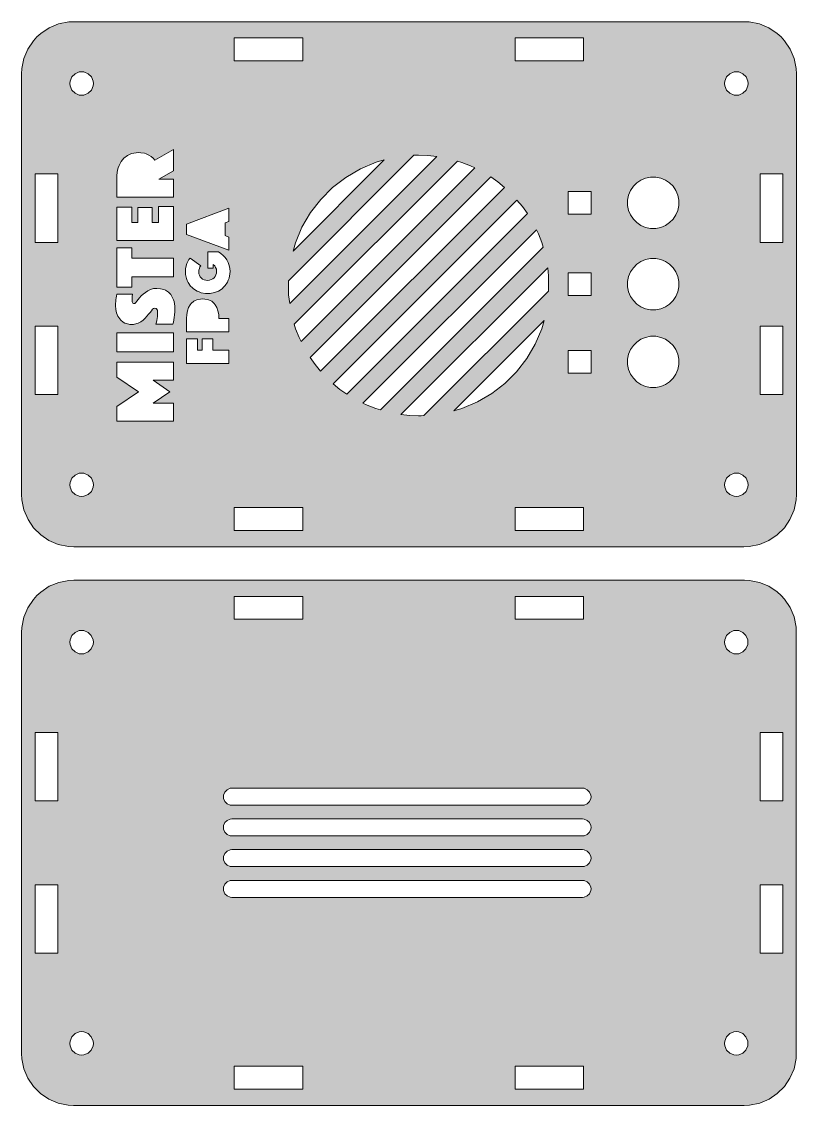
# Model space of a CAD drawing. Header units: millimetres. Extents: x 7 to 203, y 6 to 291.
# Drawn here: x 6.7 to 125.6, y 124.7 to 291 of the extents above; entities that cross this region are included whole.
import ezdxf

# ---------------------------------------------------------------- set-up
doc = ezdxf.new("R2010")
doc.units = ezdxf.units.MM
doc.header["$MEASUREMENT"] = 0
doc.layers.add('_U+5716_U+5C64 1', color=7, linetype='Continuous')

# ---------------------------------------------------------------- blocks, each defined once
blk = doc.blocks.new('block 2')
at = {"layer": '_U+5716_U+5C64 1', "true_color": 0x5a7cba}
h = blk.add_hatch(color=163, dxfattribs=at)
h.paths.add_polyline_path([(117.57, 210.46), (118.4, 210.48), (119.97, 210.8), (121.4, 211.41), (122.7, 212.28), (123.78, 213.36), (124.64, 214.65), (125.26, 216.09), (125.57, 217.66), (125.62, 218.48), (125.62, 283.04), (125.57, 283.85), (125.28, 285.37), (124.69, 286.83), (123.8, 288.12), (123.27, 288.71), (122.67, 289.24), (121.38, 290.11), (119.94, 290.72), (118.4, 291.02), (117.59, 291.04), (14.7, 291.04), (13.92, 291.02), (12.38, 290.72), (10.94, 290.11), (9.62, 289.24), (9.05, 288.71), (8.5, 288.12), (7.63, 286.83), (7.04, 285.39), (6.75, 283.85), (6.7, 283.04), (6.7, 218.48), (6.75, 217.66), (7.06, 216.09), (7.68, 214.65), (8.52, 213.36), (9.62, 212.28), (10.89, 211.41), (12.33, 210.8), (13.9, 210.48), (14.72, 210.46)])
h.paths.add_polyline_path([(82.46, 288.54), (82.46, 285.05), (92.96, 285.05), (92.96, 288.54)])
h.paths.add_polyline_path([(39.34, 288.54), (39.34, 285.05), (49.84, 285.05), (49.84, 288.54)])
h.paths.add_polyline_path([(15.91, 279.76), (15.55, 279.78), (14.89, 280.06), (14.41, 280.54), (14.15, 281.18), (14.11, 281.54), (14.15, 281.9), (14.41, 282.55), (14.89, 283.04), (15.55, 283.32), (15.91, 283.34), (16.27, 283.32), (16.93, 283.04), (17.41, 282.55), (17.69, 281.9), (17.71, 281.54), (17.69, 281.18), (17.41, 280.54), (16.93, 280.06), (16.27, 279.78)])
h.paths.add_polyline_path([(116.41, 279.76), (116.05, 279.78), (115.39, 280.06), (114.91, 280.54), (114.63, 281.18), (114.61, 281.54), (114.63, 281.9), (114.91, 282.55), (115.39, 283.04), (116.05, 283.32), (116.41, 283.34), (116.77, 283.32), (117.43, 283.04), (117.91, 282.55), (118.17, 281.9), (118.21, 281.54), (118.17, 281.18), (117.91, 280.54), (117.43, 280.06), (116.77, 279.78)])
h.paths.add_polyline_path([(21.31, 264.08), (21.31, 267.08), (21.33, 267.48), (21.43, 268.25), (21.54, 268.61), (21.65, 268.96), (21.99, 269.58), (22.2, 269.83), (22.41, 270.09), (22.94, 270.49), (23.26, 270.66), (23.57, 270.79), (24.29, 270.93), (24.69, 270.95), (25.01, 270.93), (25.56, 270.85), (25.8, 270.76), (26.22, 270.57), (26.56, 270.36), (26.87, 270.09), (27.13, 269.77), (29.99, 271.4), (29.99, 268.16), (27.78, 266.85), (29.99, 266.85), (29.99, 264.08)])
h.paths.add_polyline_path([(47.85, 247.76), (70.44, 270.36), (69.06, 270.51), (67.64, 270.55), (67.28, 270.55), (66.92, 270.53), (47.66, 251.27), (47.64, 250.91), (47.64, 250.55), (47.68, 249.13)])
h.paths.add_polyline_path([(48.36, 255.82), (62.37, 269.85), (61.1, 269.47), (58.71, 268.46), (56.47, 267.14), (54.43, 265.58), (52.61, 263.76), (51.05, 261.73), (49.73, 259.5), (48.72, 257.09)])
h.paths.add_polyline_path([(49.59, 241.96), (76.26, 268.61), (75.6, 268.9), (74.29, 269.43), (73.59, 269.64), (48.55, 244.6), (48.76, 243.92), (49.29, 242.59)])
h.paths.add_polyline_path([(8.76, 267.67), (8.76, 257.17), (12.27, 257.17), (12.27, 267.67)])
h.paths.add_polyline_path([(120.05, 267.67), (120.05, 257.17), (123.56, 257.17), (123.56, 267.67)])
h.paths.add_polyline_path([(52.59, 237.38), (80.81, 265.6), (79.79, 266.45), (78.71, 267.21), (50.98, 239.48), (51.75, 238.4)])
h.paths.add_polyline_path([(103.65, 259.29), (103.24, 259.31), (102.46, 259.46), (101.76, 259.76), (101.13, 260.2), (100.6, 260.73), (100.15, 261.37), (99.86, 262.06), (99.71, 262.85), (99.69, 263.25), (99.71, 263.65), (99.86, 264.41), (100.15, 265.13), (100.6, 265.77), (101.13, 266.3), (101.76, 266.72), (102.46, 267.02), (103.24, 267.19), (103.65, 267.19), (104.05, 267.19), (104.81, 267.02), (105.53, 266.72), (106.16, 266.3), (106.69, 265.77), (107.12, 265.13), (107.41, 264.41), (107.58, 263.65), (107.58, 263.25), (107.58, 262.85), (107.41, 262.06), (107.12, 261.37), (106.69, 260.73), (106.16, 260.2), (105.53, 259.76), (104.81, 259.46), (104.05, 259.31)])
h.paths.add_polyline_path([(90.59, 264.99), (90.59, 261.49), (94.1, 261.49), (94.1, 264.99)])
h.paths.add_polyline_path([(56.63, 233.87), (84.34, 261.58), (83.58, 262.66), (82.73, 263.67), (54.52, 235.46), (55.53, 234.61)])
h.paths.add_polyline_path([(21.31, 262.57), (21.31, 257.45), (29.99, 257.45), (29.99, 262.66), (27.72, 262.66), (27.72, 260.22), (26.71, 260.22), (26.71, 262.53), (24.55, 262.53), (24.55, 260.22), (23.59, 260.22), (23.59, 262.57)])
h.paths.add_polyline_path([(32.02, 258.4), (32.02, 259.97), (38.52, 262.42), (38.52, 260.39), (37.92, 260.18), (37.92, 258.21), (38.52, 257.98), (38.52, 255.95)])
h.paths.add_polyline_path([(61.76, 231.44), (86.76, 256.43), (86.54, 257.13), (86.04, 258.47), (85.74, 259.1), (59.09, 232.47), (59.75, 232.18), (61.08, 231.65)])
h.paths.add_polyline_path([(21.31, 256.35), (21.31, 250.3), (23.59, 250.3), (23.59, 251.9), (29.99, 251.9), (29.99, 254.76), (23.59, 254.76), (23.59, 256.35)])
h.paths.add_polyline_path([(35.26, 255.69), (35.26, 253.2), (36.1, 253.2), (36.1, 253.79), (36.34, 253.58), (36.48, 253.3), (36.61, 253.03), (36.63, 252.71), (36.61, 252.43), (36.53, 252.18), (36.42, 251.95), (36.25, 251.74), (36.06, 251.57), (35.81, 251.46), (35.55, 251.35), (35.28, 251.33), (34.98, 251.35), (34.73, 251.44), (34.47, 251.54), (34.28, 251.71), (34.11, 251.88), (34.01, 252.12), (33.92, 252.35), (33.9, 252.62), (33.92, 252.88), (33.99, 253.15), (34.07, 253.39), (34.22, 253.58), (32.55, 254.76), (32.38, 254.53), (32.21, 254.23), (32.08, 253.94), (31.95, 253.56), (31.87, 253.13), (31.85, 252.6), (31.87, 252.26), (32, 251.61), (32.12, 251.29), (32.27, 250.99), (32.63, 250.47), (32.86, 250.25), (33.1, 250.04), (33.63, 249.68), (33.94, 249.56), (34.26, 249.43), (34.92, 249.3), (35.28, 249.3), (35.62, 249.3), (36.29, 249.45), (36.61, 249.56), (36.91, 249.7), (37.46, 250.06), (37.69, 250.3), (37.92, 250.53), (38.28, 251.08), (38.41, 251.38), (38.54, 251.69), (38.66, 252.35), (38.69, 252.71), (38.66, 253.17), (38.56, 253.64), (38.41, 254.06), (38.2, 254.47), (37.94, 254.85), (37.63, 255.16), (37.29, 255.46), (36.91, 255.69)])
h.paths.add_polyline_path([(103.65, 246.8), (103.24, 246.82), (102.46, 246.97), (101.76, 247.27), (101.13, 247.69), (100.6, 248.24), (100.15, 248.86), (99.86, 249.58), (99.71, 250.34), (99.69, 250.74), (99.71, 251.16), (99.86, 251.93), (100.15, 252.65), (100.6, 253.26), (101.13, 253.81), (101.76, 254.23), (102.46, 254.53), (103.24, 254.68), (103.65, 254.7), (104.05, 254.68), (104.81, 254.53), (105.53, 254.23), (106.16, 253.81), (106.69, 253.26), (107.12, 252.65), (107.41, 251.93), (107.58, 251.16), (107.58, 250.74), (107.58, 250.34), (107.41, 249.58), (107.12, 248.86), (106.69, 248.24), (106.16, 247.69), (105.53, 247.27), (104.81, 246.97), (104.05, 246.82)])
h.paths.add_polyline_path([(87.58, 249.7), (68.45, 230.57), (68.04, 230.55), (67.64, 230.55), (66.27, 230.59), (64.91, 230.74), (87.45, 253.28), (87.54, 252.67), (87.58, 252.05)])
h.paths.add_polyline_path([(90.59, 252.5), (90.59, 249), (94.1, 249), (94.1, 252.5)])
h.paths.add_polyline_path([(21.29, 249.2), (21.24, 248.92), (21.2, 248.64), (21.18, 248.37), (21.14, 248.07), (21.12, 247.76), (21.12, 247.46), (21.14, 246.87), (21.27, 246.34), (21.46, 245.83), (21.75, 245.41), (21.9, 245.22), (22.3, 244.92), (22.54, 244.79), (22.77, 244.71), (23.3, 244.58), (23.59, 244.58), (23.87, 244.58), (24.36, 244.69), (24.57, 244.77), (24.99, 244.96), (25.33, 245.22), (25.65, 245.51), (25.92, 245.83), (26.18, 246.13), (26.41, 246.42), (26.62, 246.68), (26.79, 246.89), (26.96, 247.04), (27.13, 247.06), (27.34, 247.04), (27.55, 246.74), (27.57, 246.46), (27.57, 246.13), (27.55, 245.79), (27.49, 245.47), (27.45, 245.19), (27.38, 244.9), (27.3, 244.6), (29.9, 244.6), (29.99, 244.92), (30.05, 245.3), (30.11, 245.64), (30.16, 246.04), (30.2, 246.49), (30.2, 246.95), (30.2, 247.35), (30.09, 248.07), (29.99, 248.37), (29.88, 248.67), (29.58, 249.15), (29.41, 249.36), (29.22, 249.53), (28.78, 249.83), (28.53, 249.91), (28.02, 250.06), (27.47, 250.11), (26.94, 250.08), (26.47, 249.94), (26.05, 249.75), (25.69, 249.49), (25.35, 249.24), (25.05, 248.94), (24.8, 248.64), (24.59, 248.39), (24.38, 248.14), (24.21, 247.95), (24.06, 247.8), (23.95, 247.78), (23.85, 247.8), (23.76, 247.86), (23.72, 247.95), (23.68, 248.03), (23.66, 248.14), (23.66, 248.26), (23.64, 248.37), (23.64, 248.45), (23.64, 248.6), (23.66, 248.73), (23.68, 248.86), (23.68, 248.96), (23.7, 249.09), (23.7, 249.2)])
h.paths.add_polyline_path([(34.49, 248.48), (34.81, 248.45), (35.38, 248.35), (35.64, 248.24), (35.87, 248.12), (36.25, 247.8), (36.4, 247.59), (36.65, 247.16), (36.82, 246.66), (36.95, 246.1), (36.97, 245.49), (38.52, 245.49), (38.52, 243.42), (32.02, 243.42), (32.02, 245.49), (32.04, 246.1), (32.15, 246.66), (32.31, 247.16), (32.57, 247.59), (32.74, 247.8), (33.12, 248.12), (33.35, 248.24), (33.58, 248.35), (34.16, 248.45)])
h.paths.add_polyline_path([(73.04, 231.29), (74.29, 231.67), (76.66, 232.69), (78.86, 233.98), (80.87, 235.52), (82.67, 237.32), (84.24, 239.35), (85.53, 241.55), (86.54, 243.92), (86.9, 245.17)])
h.paths.add_polyline_path([(8.76, 244.33), (8.76, 233.83), (12.27, 233.83), (12.27, 244.33)])
h.paths.add_polyline_path([(120.05, 244.33), (120.05, 233.83), (123.56, 233.83), (123.56, 244.33)])
h.paths.add_polyline_path([(21.31, 243.29), (21.31, 240.35), (29.99, 240.35), (29.99, 243.29)])
h.paths.add_polyline_path([(103.65, 234.87), (103.24, 234.89), (102.46, 235.03), (101.76, 235.35), (101.13, 235.78), (100.6, 236.3), (100.15, 236.94), (99.86, 237.64), (99.71, 238.42), (99.69, 238.82), (99.71, 239.23), (99.86, 240.01), (100.15, 240.71), (100.6, 241.34), (101.13, 241.87), (101.76, 242.29), (102.46, 242.59), (103.24, 242.76), (103.65, 242.78), (104.05, 242.76), (104.81, 242.59), (105.53, 242.29), (106.16, 241.87), (106.69, 241.34), (107.12, 240.71), (107.41, 240.01), (107.58, 239.23), (107.58, 238.82), (107.58, 238.42), (107.41, 237.64), (107.12, 236.94), (106.69, 236.3), (106.16, 235.78), (105.53, 235.35), (104.81, 235.03), (104.05, 234.89)])
h.paths.add_polyline_path([(32.02, 242.38), (32.02, 238.55), (38.52, 238.55), (38.52, 240.62), (36.06, 240.62), (36.06, 242.36), (34.43, 242.36), (34.43, 240.62), (33.71, 240.62), (33.71, 242.38)])
h.paths.add_polyline_path([(90.59, 240.58), (90.59, 237.07), (94.1, 237.07), (94.1, 240.58)])
h.paths.add_polyline_path([(21.31, 238.78), (21.31, 236.5), (24.65, 234.25), (21.31, 231.99), (21.31, 229.7), (29.99, 229.7), (29.99, 232.47), (26.87, 232.47), (29.46, 234.25), (26.87, 236.01), (29.99, 236.01), (29.99, 238.78)])
h.paths.add_polyline_path([(116.41, 218.16), (116.05, 218.19), (115.39, 218.46), (114.91, 218.95), (114.63, 219.58), (114.61, 219.96), (114.63, 220.32), (114.91, 220.96), (115.39, 221.45), (116.05, 221.72), (116.41, 221.74), (116.77, 221.72), (117.43, 221.45), (117.91, 220.96), (118.17, 220.32), (118.21, 219.96), (118.17, 219.58), (117.91, 218.95), (117.43, 218.46), (116.77, 218.19)])
h.paths.add_polyline_path([(15.91, 218.16), (15.55, 218.19), (14.89, 218.46), (14.41, 218.95), (14.15, 219.58), (14.11, 219.96), (14.15, 220.32), (14.41, 220.96), (14.89, 221.45), (15.55, 221.72), (15.91, 221.74), (16.27, 221.72), (16.93, 221.45), (17.41, 220.96), (17.69, 220.32), (17.71, 219.96), (17.69, 219.58), (17.41, 218.95), (16.93, 218.46), (16.27, 218.19)])
h.paths.add_polyline_path([(82.46, 216.45), (82.46, 212.96), (92.96, 212.96), (92.96, 216.45)])
h.paths.add_polyline_path([(39.34, 216.45), (39.34, 212.96), (49.84, 212.96), (49.84, 216.45)])
h = blk.add_hatch(color=163, dxfattribs=at)
h.paths.add_polyline_path([(117.59, 124.71), (118.42, 124.74), (119.99, 125.05), (121.43, 125.67), (122.7, 126.53), (123.78, 127.61), (124.64, 128.88), (125.26, 130.32), (125.57, 131.89), (125.6, 132.71), (125.6, 197.34), (125.57, 198.12), (125.28, 199.67), (124.69, 201.1), (123.82, 202.4), (123.27, 202.97), (122.7, 203.52), (121.38, 204.39), (119.97, 204.98), (118.42, 205.27), (117.64, 205.32), (14.72, 205.32), (13.92, 205.27), (12.4, 204.98), (10.94, 204.39), (9.62, 203.5), (9.05, 202.97), (8.5, 202.37), (7.63, 201.06), (7.04, 199.62), (6.72, 198.08), (6.7, 197.29), (6.7, 132.67), (6.72, 131.87), (7.04, 130.3), (7.66, 128.88), (8.52, 127.59), (9.6, 126.51), (10.87, 125.67), (12.31, 125.05), (13.86, 124.74), (14.68, 124.71)])
h.paths.add_polyline_path([(39.34, 202.8), (39.34, 199.31), (49.84, 199.31), (49.84, 202.8)])
h.paths.add_polyline_path([(82.46, 202.8), (82.46, 199.31), (92.96, 199.31), (92.96, 202.8)])
h.paths.add_polyline_path([(15.91, 194.01), (15.55, 194.03), (14.89, 194.31), (14.41, 194.8), (14.13, 195.43), (14.11, 195.79), (14.13, 196.17), (14.41, 196.81), (14.89, 197.29), (15.55, 197.57), (15.91, 197.59), (16.27, 197.57), (16.91, 197.29), (17.39, 196.81), (17.67, 196.17), (17.71, 195.79), (17.67, 195.43), (17.39, 194.8), (16.91, 194.31), (16.27, 194.03)])
h.paths.add_polyline_path([(116.41, 194.01), (116.03, 194.03), (115.39, 194.31), (114.91, 194.8), (114.63, 195.43), (114.61, 195.79), (114.63, 196.17), (114.91, 196.81), (115.39, 197.29), (116.03, 197.57), (116.41, 197.59), (116.77, 197.57), (117.4, 197.29), (117.89, 196.81), (118.17, 196.17), (118.19, 195.79), (118.17, 195.43), (117.89, 194.8), (117.4, 194.31), (116.77, 194.03)])
h.paths.add_polyline_path([(8.76, 181.93), (8.76, 171.43), (12.25, 171.43), (12.25, 181.93)])
h.paths.add_polyline_path([(120.05, 181.93), (120.05, 171.43), (123.56, 171.43), (123.56, 181.93)])
h.paths.add_polyline_path([(38.98, 173.38), (38.73, 173.38), (38.26, 173.16), (37.9, 172.8), (37.71, 172.34), (37.69, 172.08), (37.71, 171.81), (37.9, 171.34), (38.26, 171.01), (38.73, 170.79), (38.98, 170.79), (92.81, 170.79), (93.06, 170.79), (93.53, 171.01), (93.89, 171.34), (94.08, 171.81), (94.1, 172.08), (94.08, 172.34), (93.89, 172.8), (93.53, 173.16), (93.06, 173.38), (92.81, 173.38)])
h.paths.add_polyline_path([(38.98, 168.68), (38.73, 168.66), (38.26, 168.44), (37.9, 168.11), (37.71, 167.64), (37.69, 167.36), (37.71, 167.11), (37.9, 166.65), (38.26, 166.29), (38.73, 166.09), (38.98, 166.07), (92.81, 166.07), (93.06, 166.09), (93.53, 166.29), (93.89, 166.65), (94.08, 167.11), (94.1, 167.36), (94.08, 167.64), (93.89, 168.11), (93.53, 168.44), (93.06, 168.66), (92.81, 168.68)])
h.paths.add_polyline_path([(38.98, 163.96), (38.73, 163.94), (38.26, 163.72), (37.9, 163.39), (37.71, 162.92), (37.69, 162.64), (37.71, 162.39), (37.9, 161.92), (38.26, 161.57), (38.73, 161.37), (38.98, 161.35), (92.81, 161.35), (93.06, 161.37), (93.53, 161.57), (93.89, 161.92), (94.08, 162.39), (94.1, 162.64), (94.08, 162.92), (93.89, 163.39), (93.53, 163.72), (93.06, 163.94), (92.81, 163.96)])
h.paths.add_polyline_path([(38.98, 159.24), (38.73, 159.22), (38.26, 159.03), (37.9, 158.67), (37.71, 158.2), (37.69, 157.92), (37.71, 157.67), (37.9, 157.2), (38.26, 156.85), (38.73, 156.65), (38.98, 156.63), (92.81, 156.63), (93.06, 156.65), (93.53, 156.85), (93.89, 157.2), (94.08, 157.67), (94.1, 157.92), (94.08, 158.2), (93.89, 158.67), (93.53, 159.03), (93.06, 159.22), (92.81, 159.24)])
h.paths.add_polyline_path([(8.76, 158.58), (8.76, 148.08), (12.25, 148.08), (12.25, 158.58)])
h.paths.add_polyline_path([(120.05, 158.58), (120.05, 148.08), (123.56, 148.08), (123.56, 158.58)])
h.paths.add_polyline_path([(116.41, 132.42), (116.03, 132.44), (115.39, 132.71), (114.91, 133.2), (114.63, 133.86), (114.61, 134.22), (114.63, 134.58), (114.91, 135.23), (115.39, 135.72), (116.03, 135.97), (116.41, 136.02), (116.77, 135.97), (117.4, 135.72), (117.89, 135.23), (118.17, 134.58), (118.19, 134.22), (118.17, 133.86), (117.89, 133.2), (117.4, 132.71), (116.77, 132.44)])
h.paths.add_polyline_path([(15.91, 132.42), (15.55, 132.44), (14.89, 132.71), (14.41, 133.2), (14.13, 133.86), (14.11, 134.22), (14.13, 134.58), (14.41, 135.23), (14.89, 135.72), (15.55, 135.97), (15.91, 136.02), (16.27, 135.97), (16.91, 135.72), (17.39, 135.23), (17.67, 134.58), (17.71, 134.22), (17.67, 133.86), (17.39, 133.2), (16.91, 132.71), (16.27, 132.44)])
h.paths.add_polyline_path([(39.34, 130.7), (39.34, 127.21), (49.84, 127.21), (49.84, 130.7)])
h.paths.add_polyline_path([(82.46, 130.7), (82.46, 127.21), (92.96, 127.21), (92.96, 130.7)])
at = {"layer": '_U+5716_U+5C64 1', "lineweight": 0}
for points in [[(117.57, 210.46), (118.4, 210.48), (119.97, 210.8), (121.4, 211.41), (122.7, 212.28), (123.78, 213.36), (124.64, 214.65), (125.26, 216.09), (125.57, 217.66), (125.62, 218.48), (125.62, 283.04), (125.57, 283.85), (125.28, 285.37), (124.69, 286.83), (123.8, 288.12), (123.27, 288.71), (122.67, 289.24), (121.38, 290.11), (119.94, 290.72), (118.4, 291.02), (117.59, 291.04), (14.7, 291.04), (13.92, 291.02), (12.38, 290.72), (10.94, 290.11), (9.62, 289.24), (9.05, 288.71), (8.5, 288.12), (7.63, 286.83), (7.04, 285.39), (6.75, 283.85), (6.7, 283.04), (6.7, 218.48), (6.75, 217.66), (7.06, 216.09), (7.68, 214.65), (8.52, 213.36), (9.62, 212.28), (10.89, 211.41), (12.33, 210.8), (13.9, 210.48), (14.72, 210.46), (117.57, 210.46)], [(39.34, 288.54), (39.34, 285.05), (49.84, 285.05), (49.84, 288.54), (39.34, 288.54)], [(82.46, 288.54), (82.46, 285.05), (92.96, 285.05), (92.96, 288.54), (82.46, 288.54)], [(15.91, 279.76), (15.55, 279.78), (14.89, 280.06), (14.41, 280.54), (14.15, 281.18), (14.11, 281.54), (14.15, 281.9), (14.41, 282.55), (14.89, 283.04), (15.55, 283.32), (15.91, 283.34), (16.27, 283.32), (16.93, 283.04), (17.41, 282.55), (17.69, 281.9), (17.71, 281.54), (17.69, 281.18), (17.41, 280.54), (16.93, 280.06), (16.27, 279.78), (15.91, 279.76)], [(116.41, 279.76), (116.05, 279.78), (115.39, 280.06), (114.91, 280.54), (114.63, 281.18), (114.61, 281.54), (114.63, 281.9), (114.91, 282.55), (115.39, 283.04), (116.05, 283.32), (116.41, 283.34), (116.77, 283.32), (117.43, 283.04), (117.91, 282.55), (118.17, 281.9), (118.21, 281.54), (118.17, 281.18), (117.91, 280.54), (117.43, 280.06), (116.77, 279.78), (116.41, 279.76)], [(21.31, 264.08), (21.31, 267.08), (21.33, 267.48), (21.43, 268.25), (21.54, 268.61), (21.65, 268.96), (21.99, 269.58), (22.2, 269.83), (22.41, 270.09), (22.94, 270.49), (23.26, 270.66), (23.57, 270.79), (24.29, 270.93), (24.69, 270.95), (25.01, 270.93), (25.56, 270.85), (25.8, 270.76), (26.22, 270.57), (26.56, 270.36), (26.87, 270.09), (27.13, 269.77), (29.99, 271.4), (29.99, 268.16), (27.78, 266.85), (29.99, 266.85), (29.99, 264.08), (21.31, 264.08)], [(47.85, 247.76), (70.44, 270.36), (69.06, 270.51), (67.64, 270.55), (67.28, 270.55), (66.92, 270.53), (47.66, 251.27), (47.64, 250.91), (47.64, 250.55), (47.68, 249.13), (47.85, 247.76)], [(48.36, 255.82), (62.37, 269.85), (61.1, 269.47), (58.71, 268.46), (56.47, 267.14), (54.43, 265.58), (52.61, 263.76), (51.05, 261.73), (49.73, 259.5), (48.72, 257.09), (48.36, 255.82)], [(49.59, 241.96), (76.26, 268.61), (75.6, 268.9), (74.29, 269.43), (73.59, 269.64), (48.55, 244.6), (48.76, 243.92), (49.29, 242.59), (49.59, 241.96)], [(8.76, 267.67), (8.76, 257.17), (12.27, 257.17), (12.27, 267.67), (8.76, 267.67)], [(52.59, 237.38), (80.81, 265.6), (79.79, 266.45), (78.71, 267.21), (50.98, 239.48), (51.75, 238.4), (52.59, 237.38)], [(103.65, 259.29), (103.24, 259.31), (102.46, 259.46), (101.76, 259.76), (101.13, 260.2), (100.6, 260.73), (100.15, 261.37), (99.86, 262.06), (99.71, 262.85), (99.69, 263.25), (99.71, 263.65), (99.86, 264.41), (100.15, 265.13), (100.6, 265.77), (101.13, 266.3), (101.76, 266.72), (102.46, 267.02), (103.24, 267.19), (103.65, 267.19), (104.05, 267.19), (104.81, 267.02), (105.53, 266.72), (106.16, 266.3), (106.69, 265.77), (107.12, 265.13), (107.41, 264.41), (107.58, 263.65), (107.58, 263.25), (107.58, 262.85), (107.41, 262.06), (107.12, 261.37), (106.69, 260.73), (106.16, 260.2), (105.53, 259.76), (104.81, 259.46), (104.05, 259.31), (103.65, 259.29)], [(120.05, 267.67), (120.05, 257.17), (123.56, 257.17), (123.56, 267.67), (120.05, 267.67)], [(90.59, 264.99), (90.59, 261.49), (94.1, 261.49), (94.1, 264.99), (90.59, 264.99)], [(56.63, 233.87), (84.34, 261.58), (83.58, 262.66), (82.73, 263.67), (54.52, 235.46), (55.53, 234.61), (56.63, 233.87)], [(21.31, 262.57), (21.31, 257.45), (29.99, 257.45), (29.99, 262.66), (27.72, 262.66), (27.72, 260.22), (26.71, 260.22), (26.71, 262.53), (24.55, 262.53), (24.55, 260.22), (23.59, 260.22), (23.59, 262.57), (21.31, 262.57)], [(32.02, 258.4), (32.02, 259.97), (38.52, 262.42), (38.52, 260.39), (37.92, 260.18), (37.92, 258.21), (38.52, 257.98), (38.52, 255.95), (32.02, 258.4)], [(61.76, 231.44), (86.76, 256.43), (86.54, 257.13), (86.04, 258.47), (85.74, 259.1), (59.09, 232.47), (59.75, 232.18), (61.08, 231.65), (61.76, 231.44)], [(21.31, 256.35), (21.31, 250.3), (23.59, 250.3), (23.59, 251.9), (29.99, 251.9), (29.99, 254.76), (23.59, 254.76), (23.59, 256.35), (21.31, 256.35)], [(35.26, 255.69), (35.26, 253.2), (36.1, 253.2), (36.1, 253.79), (36.34, 253.58), (36.48, 253.3), (36.61, 253.03), (36.63, 252.71), (36.61, 252.43), (36.53, 252.18), (36.42, 251.95), (36.25, 251.74), (36.06, 251.57), (35.81, 251.46), (35.55, 251.35), (35.28, 251.33), (34.98, 251.35), (34.73, 251.44), (34.47, 251.54), (34.28, 251.71), (34.11, 251.88), (34.01, 252.12), (33.92, 252.35), (33.9, 252.62), (33.92, 252.88), (33.99, 253.15), (34.07, 253.39), (34.22, 253.58), (32.55, 254.76), (32.38, 254.53), (32.21, 254.23), (32.08, 253.94), (31.95, 253.56), (31.87, 253.13), (31.85, 252.6), (31.87, 252.26), (32, 251.61), (32.12, 251.29), (32.27, 250.99), (32.63, 250.47), (32.86, 250.25), (33.1, 250.04), (33.63, 249.68), (33.94, 249.56), (34.26, 249.43), (34.92, 249.3), (35.28, 249.3), (35.62, 249.3), (36.29, 249.45), (36.61, 249.56), (36.91, 249.7), (37.46, 250.06), (37.69, 250.3), (37.92, 250.53), (38.28, 251.08), (38.41, 251.38), (38.54, 251.69), (38.66, 252.35), (38.69, 252.71), (38.66, 253.17), (38.56, 253.64), (38.41, 254.06), (38.2, 254.47), (37.94, 254.85), (37.63, 255.16), (37.29, 255.46), (36.91, 255.69), (35.26, 255.69)], [(103.65, 246.8), (103.24, 246.82), (102.46, 246.97), (101.76, 247.27), (101.13, 247.69), (100.6, 248.24), (100.15, 248.86), (99.86, 249.58), (99.71, 250.34), (99.69, 250.74), (99.71, 251.16), (99.86, 251.93), (100.15, 252.65), (100.6, 253.26), (101.13, 253.81), (101.76, 254.23), (102.46, 254.53), (103.24, 254.68), (103.65, 254.7), (104.05, 254.68), (104.81, 254.53), (105.53, 254.23), (106.16, 253.81), (106.69, 253.26), (107.12, 252.65), (107.41, 251.93), (107.58, 251.16), (107.58, 250.74), (107.58, 250.34), (107.41, 249.58), (107.12, 248.86), (106.69, 248.24), (106.16, 247.69), (105.53, 247.27), (104.81, 246.97), (104.05, 246.82), (103.65, 246.8)], [(87.58, 249.7), (68.45, 230.57), (68.04, 230.55), (67.64, 230.55), (66.27, 230.59), (64.91, 230.74), (87.45, 253.28), (87.54, 252.67), (87.58, 252.05), (87.58, 249.7)], [(90.59, 252.5), (90.59, 249), (94.1, 249), (94.1, 252.5), (90.59, 252.5)], [(21.29, 249.2), (21.24, 248.92), (21.2, 248.64), (21.18, 248.37), (21.14, 248.07), (21.12, 247.76), (21.12, 247.46), (21.14, 246.87), (21.27, 246.34), (21.46, 245.83), (21.75, 245.41), (21.9, 245.22), (22.3, 244.92), (22.54, 244.79), (22.77, 244.71), (23.3, 244.58), (23.59, 244.58), (23.87, 244.58), (24.36, 244.69), (24.57, 244.77), (24.99, 244.96), (25.33, 245.22), (25.65, 245.51), (25.92, 245.83), (26.18, 246.13), (26.41, 246.42), (26.62, 246.68), (26.79, 246.89), (26.96, 247.04), (27.13, 247.06), (27.34, 247.04), (27.55, 246.74), (27.57, 246.46), (27.57, 246.13), (27.55, 245.79), (27.49, 245.47), (27.45, 245.19), (27.38, 244.9), (27.3, 244.6), (29.9, 244.6), (29.99, 244.92), (30.05, 245.3), (30.11, 245.64), (30.16, 246.04), (30.2, 246.49), (30.2, 246.95), (30.2, 247.35), (30.09, 248.07), (29.99, 248.37), (29.88, 248.67), (29.58, 249.15), (29.41, 249.36), (29.22, 249.53), (28.78, 249.83), (28.53, 249.91), (28.02, 250.06), (27.47, 250.11), (26.94, 250.08), (26.47, 249.94), (26.05, 249.75), (25.69, 249.49), (25.35, 249.24), (25.05, 248.94), (24.8, 248.64), (24.59, 248.39), (24.38, 248.14), (24.21, 247.95), (24.06, 247.8), (23.95, 247.78), (23.85, 247.8), (23.76, 247.86), (23.72, 247.95), (23.68, 248.03), (23.66, 248.14), (23.66, 248.26), (23.64, 248.37), (23.64, 248.45), (23.64, 248.6), (23.66, 248.73), (23.68, 248.86), (23.68, 248.96), (23.7, 249.09), (23.7, 249.2), (21.29, 249.2)], [(34.49, 248.48), (34.81, 248.45), (35.38, 248.35), (35.64, 248.24), (35.87, 248.12), (36.25, 247.8), (36.4, 247.59), (36.65, 247.16), (36.82, 246.66), (36.95, 246.1), (36.97, 245.49), (38.52, 245.49), (38.52, 243.42), (32.02, 243.42), (32.02, 245.49), (32.04, 246.1), (32.15, 246.66), (32.31, 247.16), (32.57, 247.59), (32.74, 247.8), (33.12, 248.12), (33.35, 248.24), (33.58, 248.35), (34.16, 248.45), (34.49, 248.48)], [(73.04, 231.29), (74.29, 231.67), (76.66, 232.69), (78.86, 233.98), (80.87, 235.52), (82.67, 237.32), (84.24, 239.35), (85.53, 241.55), (86.54, 243.92), (86.9, 245.17), (73.04, 231.29)], [(8.76, 244.33), (8.76, 233.83), (12.27, 233.83), (12.27, 244.33), (8.76, 244.33)], [(21.31, 243.29), (21.31, 240.35), (29.99, 240.35), (29.99, 243.29), (21.31, 243.29)], [(120.05, 244.33), (120.05, 233.83), (123.56, 233.83), (123.56, 244.33), (120.05, 244.33)], [(32.02, 242.38), (32.02, 238.55), (38.52, 238.55), (38.52, 240.62), (36.06, 240.62), (36.06, 242.36), (34.43, 242.36), (34.43, 240.62), (33.71, 240.62), (33.71, 242.38), (32.02, 242.38)], [(103.65, 234.87), (103.24, 234.89), (102.46, 235.03), (101.76, 235.35), (101.13, 235.78), (100.6, 236.3), (100.15, 236.94), (99.86, 237.64), (99.71, 238.42), (99.69, 238.82), (99.71, 239.23), (99.86, 240.01), (100.15, 240.71), (100.6, 241.34), (101.13, 241.87), (101.76, 242.29), (102.46, 242.59), (103.24, 242.76), (103.65, 242.78), (104.05, 242.76), (104.81, 242.59), (105.53, 242.29), (106.16, 241.87), (106.69, 241.34), (107.12, 240.71), (107.41, 240.01), (107.58, 239.23), (107.58, 238.82), (107.58, 238.42), (107.41, 237.64), (107.12, 236.94), (106.69, 236.3), (106.16, 235.78), (105.53, 235.35), (104.81, 235.03), (104.05, 234.89), (103.65, 234.87)], [(90.59, 240.58), (90.59, 237.07), (94.1, 237.07), (94.1, 240.58), (90.59, 240.58)], [(21.31, 238.78), (21.31, 236.5), (24.65, 234.25), (21.31, 231.99), (21.31, 229.7), (29.99, 229.7), (29.99, 232.47), (26.87, 232.47), (29.46, 234.25), (26.87, 236.01), (29.99, 236.01), (29.99, 238.78), (21.31, 238.78)], [(15.91, 218.16), (15.55, 218.19), (14.89, 218.46), (14.41, 218.95), (14.15, 219.58), (14.11, 219.96), (14.15, 220.32), (14.41, 220.96), (14.89, 221.45), (15.55, 221.72), (15.91, 221.74), (16.27, 221.72), (16.93, 221.45), (17.41, 220.96), (17.69, 220.32), (17.71, 219.96), (17.69, 219.58), (17.41, 218.95), (16.93, 218.46), (16.27, 218.19), (15.91, 218.16)], [(116.41, 218.16), (116.05, 218.19), (115.39, 218.46), (114.91, 218.95), (114.63, 219.58), (114.61, 219.96), (114.63, 220.32), (114.91, 220.96), (115.39, 221.45), (116.05, 221.72), (116.41, 221.74), (116.77, 221.72), (117.43, 221.45), (117.91, 220.96), (118.17, 220.32), (118.21, 219.96), (118.17, 219.58), (117.91, 218.95), (117.43, 218.46), (116.77, 218.19), (116.41, 218.16)], [(39.34, 216.45), (39.34, 212.96), (49.84, 212.96), (49.84, 216.45), (39.34, 216.45)], [(82.46, 216.45), (82.46, 212.96), (92.96, 212.96), (92.96, 216.45), (82.46, 216.45)], [(117.59, 124.71), (118.42, 124.74), (119.99, 125.05), (121.43, 125.67), (122.7, 126.53), (123.78, 127.61), (124.64, 128.88), (125.26, 130.32), (125.57, 131.89), (125.6, 132.71), (125.6, 197.34), (125.57, 198.12), (125.28, 199.67), (124.69, 201.1), (123.82, 202.4), (123.27, 202.97), (122.7, 203.52), (121.38, 204.39), (119.97, 204.98), (118.42, 205.27), (117.64, 205.32), (14.72, 205.32), (13.92, 205.27), (12.4, 204.98), (10.94, 204.39), (9.62, 203.5), (9.05, 202.97), (8.5, 202.37), (7.63, 201.06), (7.04, 199.62), (6.72, 198.08), (6.7, 197.29), (6.7, 132.67), (6.72, 131.87), (7.04, 130.3), (7.66, 128.88), (8.52, 127.59), (9.6, 126.51), (10.87, 125.67), (12.31, 125.05), (13.86, 124.74), (14.68, 124.71), (117.59, 124.71)], [(39.34, 202.8), (39.34, 199.31), (49.84, 199.31), (49.84, 202.8), (39.34, 202.8)], [(82.46, 202.8), (82.46, 199.31), (92.96, 199.31), (92.96, 202.8), (82.46, 202.8)], [(15.91, 194.01), (15.55, 194.03), (14.89, 194.31), (14.41, 194.8), (14.13, 195.43), (14.11, 195.79), (14.13, 196.17), (14.41, 196.81), (14.89, 197.29), (15.55, 197.57), (15.91, 197.59), (16.27, 197.57), (16.91, 197.29), (17.39, 196.81), (17.67, 196.17), (17.71, 195.79), (17.67, 195.43), (17.39, 194.8), (16.91, 194.31), (16.27, 194.03), (15.91, 194.01)], [(116.41, 194.01), (116.03, 194.03), (115.39, 194.31), (114.91, 194.8), (114.63, 195.43), (114.61, 195.79), (114.63, 196.17), (114.91, 196.81), (115.39, 197.29), (116.03, 197.57), (116.41, 197.59), (116.77, 197.57), (117.4, 197.29), (117.89, 196.81), (118.17, 196.17), (118.19, 195.79), (118.17, 195.43), (117.89, 194.8), (117.4, 194.31), (116.77, 194.03), (116.41, 194.01)], [(8.76, 181.93), (8.76, 171.43), (12.25, 171.43), (12.25, 181.93), (8.76, 181.93)], [(120.05, 181.93), (120.05, 171.43), (123.56, 171.43), (123.56, 181.93), (120.05, 181.93)], [(38.98, 173.38), (38.73, 173.38), (38.26, 173.16), (37.9, 172.8), (37.71, 172.34), (37.69, 172.08), (37.71, 171.81), (37.9, 171.34), (38.26, 171.01), (38.73, 170.79), (38.98, 170.79), (92.81, 170.79), (93.06, 170.79), (93.53, 171.01), (93.89, 171.34), (94.08, 171.81), (94.1, 172.08), (94.08, 172.34), (93.89, 172.8), (93.53, 173.16), (93.06, 173.38), (92.81, 173.38), (38.98, 173.38)], [(38.98, 168.68), (38.73, 168.66), (38.26, 168.44), (37.9, 168.11), (37.71, 167.64), (37.69, 167.36), (37.71, 167.11), (37.9, 166.65), (38.26, 166.29), (38.73, 166.09), (38.98, 166.07), (92.81, 166.07), (93.06, 166.09), (93.53, 166.29), (93.89, 166.65), (94.08, 167.11), (94.1, 167.36), (94.08, 167.64), (93.89, 168.11), (93.53, 168.44), (93.06, 168.66), (92.81, 168.68), (38.98, 168.68)], [(38.98, 163.96), (38.73, 163.94), (38.26, 163.72), (37.9, 163.39), (37.71, 162.92), (37.69, 162.64), (37.71, 162.39), (37.9, 161.92), (38.26, 161.57), (38.73, 161.37), (38.98, 161.35), (92.81, 161.35), (93.06, 161.37), (93.53, 161.57), (93.89, 161.92), (94.08, 162.39), (94.1, 162.64), (94.08, 162.92), (93.89, 163.39), (93.53, 163.72), (93.06, 163.94), (92.81, 163.96), (38.98, 163.96)], [(8.76, 158.58), (8.76, 148.08), (12.25, 148.08), (12.25, 158.58), (8.76, 158.58)], [(38.98, 159.24), (38.73, 159.22), (38.26, 159.03), (37.9, 158.67), (37.71, 158.2), (37.69, 157.92), (37.71, 157.67), (37.9, 157.2), (38.26, 156.85), (38.73, 156.65), (38.98, 156.63), (92.81, 156.63), (93.06, 156.65), (93.53, 156.85), (93.89, 157.2), (94.08, 157.67), (94.1, 157.92), (94.08, 158.2), (93.89, 158.67), (93.53, 159.03), (93.06, 159.22), (92.81, 159.24), (38.98, 159.24)], [(120.05, 158.58), (120.05, 148.08), (123.56, 148.08), (123.56, 158.58), (120.05, 158.58)], [(15.91, 132.42), (15.55, 132.44), (14.89, 132.71), (14.41, 133.2), (14.13, 133.86), (14.11, 134.22), (14.13, 134.58), (14.41, 135.23), (14.89, 135.72), (15.55, 135.97), (15.91, 136.02), (16.27, 135.97), (16.91, 135.72), (17.39, 135.23), (17.67, 134.58), (17.71, 134.22), (17.67, 133.86), (17.39, 133.2), (16.91, 132.71), (16.27, 132.44), (15.91, 132.42)], [(116.41, 132.42), (116.03, 132.44), (115.39, 132.71), (114.91, 133.2), (114.63, 133.86), (114.61, 134.22), (114.63, 134.58), (114.91, 135.23), (115.39, 135.72), (116.03, 135.97), (116.41, 136.02), (116.77, 135.97), (117.4, 135.72), (117.89, 135.23), (118.17, 134.58), (118.19, 134.22), (118.17, 133.86), (117.89, 133.2), (117.4, 132.71), (116.77, 132.44), (116.41, 132.42)], [(39.34, 130.7), (39.34, 127.21), (49.84, 127.21), (49.84, 130.7), (39.34, 130.7)], [(82.46, 130.7), (82.46, 127.21), (92.96, 127.21), (92.96, 130.7), (82.46, 130.7)]]:
    blk.add_lwpolyline(points, dxfattribs=at)

msp = doc.modelspace()

# ---------------------------------------------------------------- block references
at = {"layer": '_U+5716_U+5C64 1'}
msp.add_blockref('block 2', (0, 0), dxfattribs=at)

doc.saveas('drawing.dxf')
